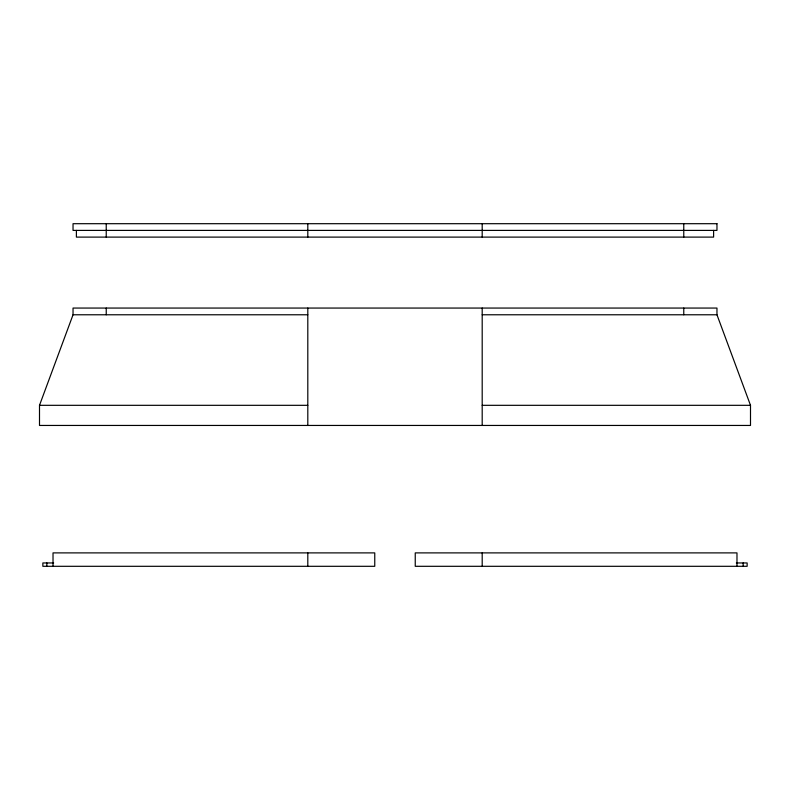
<?xml version="1.0" encoding="UTF-8"?>
<svg xmlns="http://www.w3.org/2000/svg" width="790" height="790" viewBox="0 0 790 790"><rect width="100%" height="100%" fill="white"/><g stroke="black" fill="none" stroke-linecap="round" stroke-linejoin="round"><path stroke-width="1.19" d="M39.5 405.319L73.035 314.776L73.035 308.06L716.965 308.06L716.965 314.776L750.5 405.319L750.5 425.445L39.5 425.445L39.5 405.319L307.804 405.319M73.035 314.776L307.804 314.776M482.196 314.776L716.965 314.776M482.196 405.319L750.5 405.319M53.651 562.954L42.858 562.954L42.858 566.302L374.756 566.302L374.756 552.891L53.019 552.891L53.019 566.302M736.349 562.954L747.143 562.954L747.143 566.302L415.244 566.302L415.244 552.891L736.981 552.891L736.981 566.302M743.153 562.954L743.153 566.302M713.607 230.404L713.607 237.109L76.393 237.109L76.393 230.404M683.765 223.698L683.765 237.109M683.765 308.06L683.765 314.776M482.196 223.698L482.196 237.109M482.196 308.06L482.196 425.445M482.196 552.891L482.196 566.302M307.804 223.698L307.804 237.109M307.804 308.06L307.804 425.445M307.804 552.891L307.804 566.302M106.235 223.698L106.235 237.109M106.235 308.06L106.235 314.776M46.847 562.954L46.847 566.302M716.965 223.698L73.035 223.698L73.035 230.404L716.965 230.404L716.965 223.698"/></g></svg>
